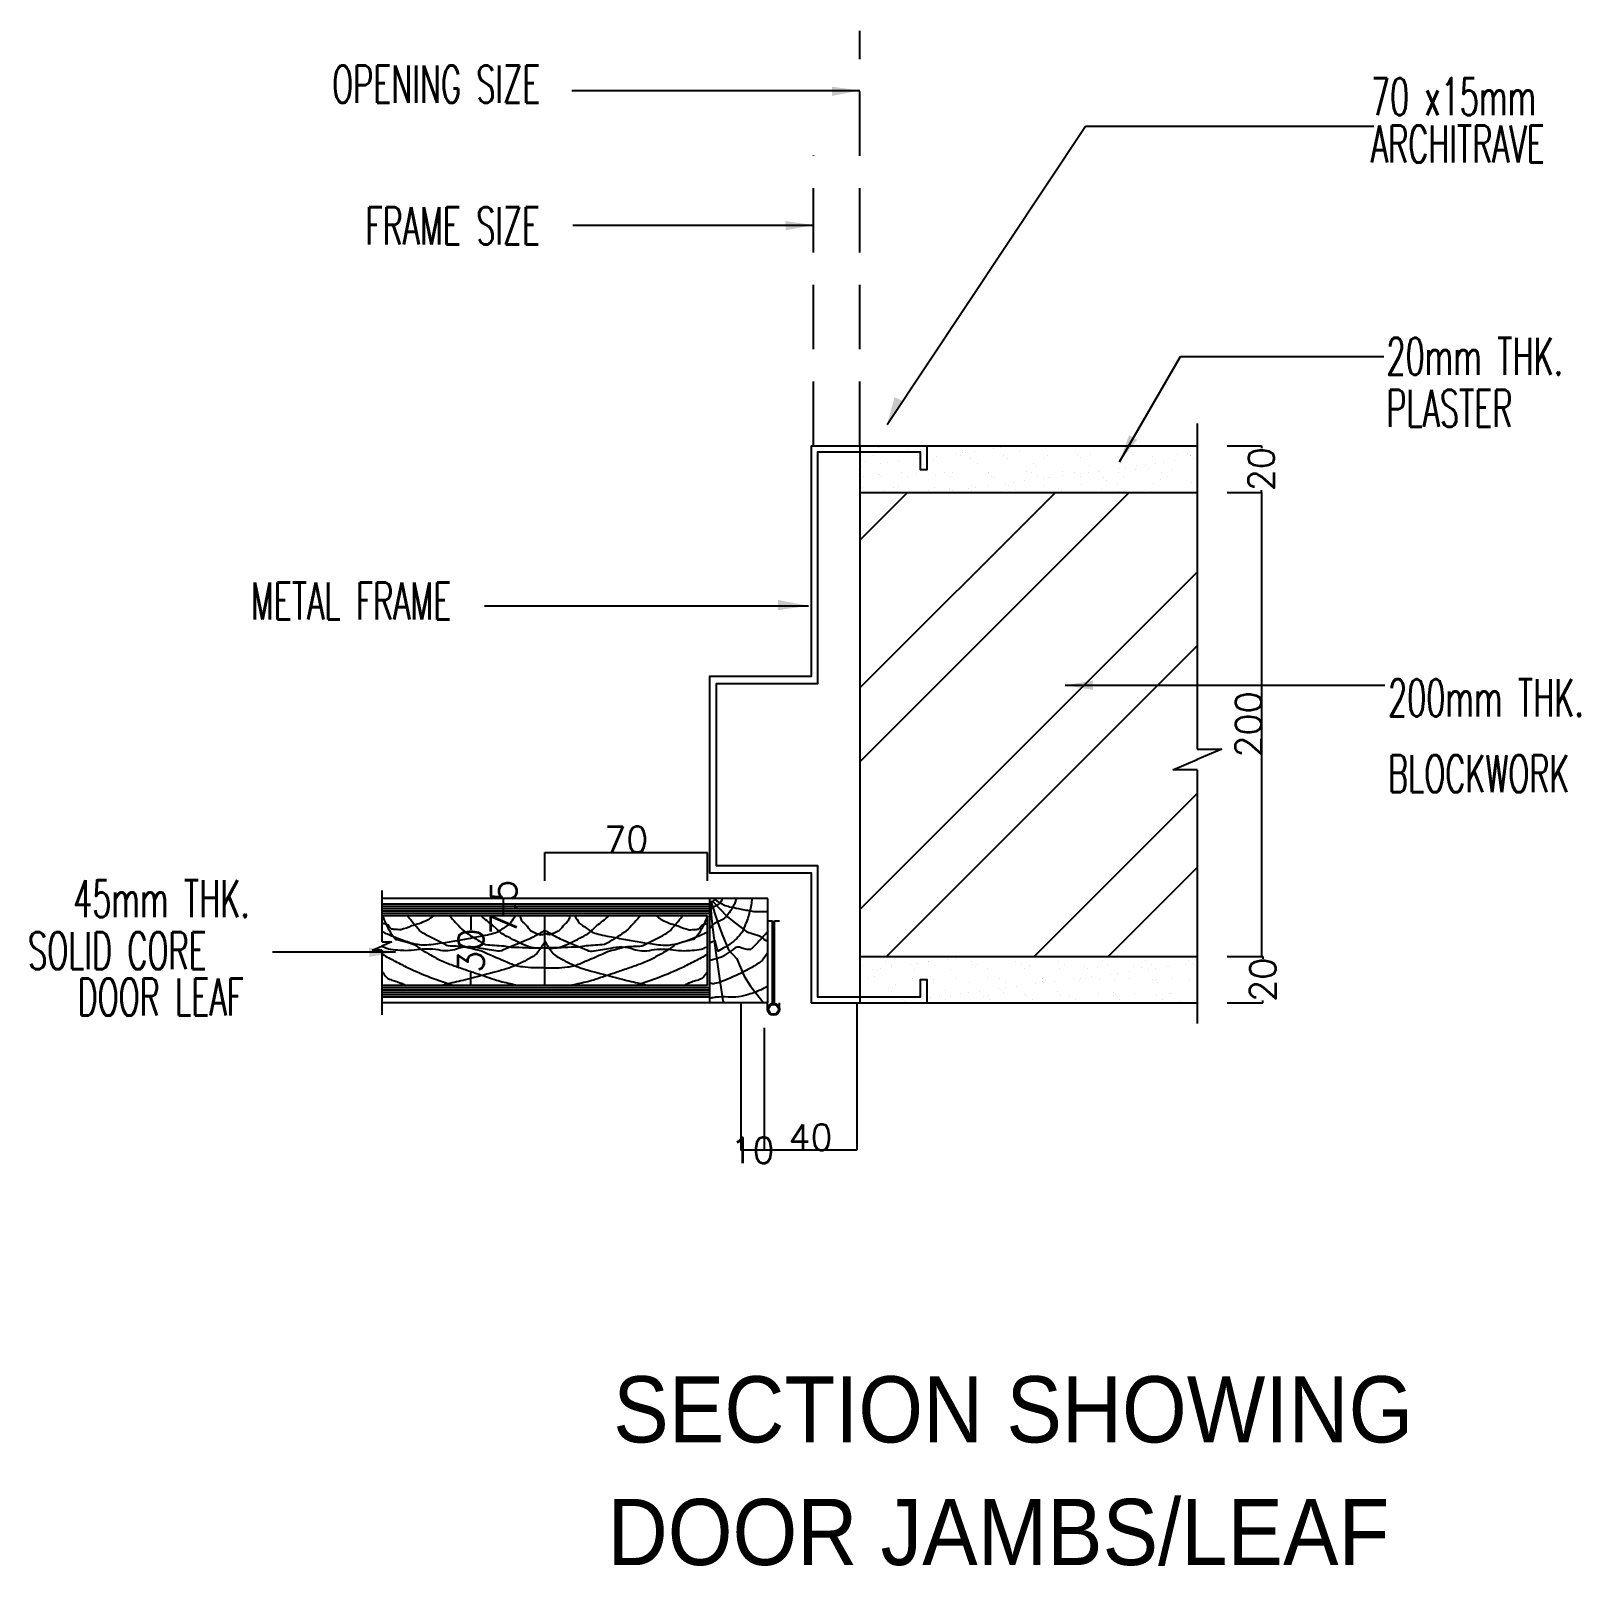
# Model space of a CAD drawing. Extents: x -1710 to 74306, y 106176 to 135285.
# Drawn here: x 67543 to 73549, y 122949 to 128903 of the extents above; entities that cross this region are included whole.
import ezdxf

# ---------------------------------------------------------------- set-up
doc = ezdxf.new("R2010")
doc.units = 0
doc.header["$LTSCALE"] = 1000
doc.header["$MEASUREMENT"] = 0
doc.header["$PDMODE"] = 34
doc.linetypes.add('HIDDEN', pattern=[0.375, 0.25, -0.125])
doc.layers.get('0').update_dxf_attribs({"linetype": 'CONTINUOUS'})
doc.layers.get('DEFPOINTS').update_dxf_attribs({"linetype": 'CONTINUOUS'})
for name, color, linetype in [('CON-MARK', 7, 'CONTINUOUS'), ('DIM', 11, 'CONTINUOUS'), ('Hatch', 11, 'CONTINUOUS'), ('HATCH-WOOD', 11, 'CONTINUOUS'), ('JAM', 6, 'CONTINUOUS'), ('TXT', 2, 'CONTINUOUS'), ('TXT1', 2, 'CONTINUOUS'), ('WALL', 2, 'CONTINUOUS')]:
    doc.layers.add(name, color=color, linetype=linetype)
doc.styles.add('ROMANS', font='ROMANS.SHX', dxfattribs={"height": 100})
doc.styles.add('TTXT', font='swisse.ttf', dxfattribs={"width": 0.6})
doc.dimstyles.new('R50', dxfattribs={"dimscale": 0, "dimtxt": 0.16, "dimasz": 0.1, "dimexe": 0.03, "dimexo": 0.03, "dimgap": 0.08, "dimtad": 1, "dimdec": 0, "dimlfac": 1000, "dimzin": 13, "dimdsep": 46, "dimtxsty": 'ROMANS', "dimblk": 'ARCHTICK', "dimcen": 0.09, "dimclrd": 4, "dimclre": 4, "dimclrt": 2, "dimadec": 0, "dimazin": 0, "dimtfac": 1, "dimtdec": 0, "dimtofl": 0, "dimtmove": 2, "dimatfit": 3, "dimldrblk": 'CLOSEDBLANK', "dimfxl": 0, "dimtolj": 1, "dimtzin": 0, "dimarcsym": 0})

# ---------------------------------------------------------------- blocks, each defined once
blk = doc.blocks.new('*X67')
at = {"color": 0, "linetype": 'Continuous'}
for p, q in [((302.09, 461.118), (302.09, 461.118)), ((302.9, 461.147), (302.9, 461.147)), ((304.452, 461.153), (304.452, 461.153)), ((304.968, 461.146), (304.968, 461.146)), ((301.728, 460.84), (301.728, 460.84)), ((301.817, 460.814), (301.817, 460.814)), ((301.995, 460.952), (301.995, 460.952)), ((302.301, 460.795), (302.301, 460.795)), ((302.513, 460.85), (302.513, 460.85)), ((302.545, 460.827), (302.545, 460.827)), ((302.719, 461.077), (302.719, 461.077)), ((302.929, 460.954), (302.929, 460.954)), ((302.953, 460.88), (302.953, 460.88)), ((303.018, 460.804), (303.018, 460.804)), ((303.109, 460.901), (303.109, 460.901)), ((303.28, 460.846), (303.28, 460.846)), ((303.353, 460.933), (303.353, 460.933)), ((303.76, 460.987), (303.76, 460.987)), ((303.863, 460.955), (303.863, 460.955)), ((303.916, 461.007), (303.916, 461.007)), ((303.919, 461.067), (303.919, 461.067)), ((303.975, 461.016), (303.975, 461.016)), ((304.091, 460.875), (304.091, 460.875)), ((304.16, 461.039), (304.16, 461.039)), ((304.568, 461.093), (304.568, 461.093)), ((304.724, 461.114), (304.724, 461.114)), ((304.798, 460.957), (304.798, 460.957)), ((304.876, 460.885), (304.876, 460.885)), ((305.138, 461.041), (305.138, 461.041)), ((305.643, 460.882), (305.643, 460.882)), ((305.732, 460.959), (305.732, 460.959)), ((306.338, 461.03), (306.338, 461.03)), ((306.393, 460.98), (306.393, 460.98)), ((306.454, 460.911), (306.454, 460.911)), ((306.666, 460.96), (306.666, 460.96)), ((307.239, 460.921), (307.239, 460.921)), ((307.556, 461.004), (307.556, 461.004)), ((307.6, 460.962), (307.6, 460.962)), ((308.006, 460.917), (308.006, 460.917)), ((308.231, 460.798), (308.231, 460.798)), ((308.474, 460.831), (308.474, 460.831)), ((308.535, 460.964), (308.535, 460.964)), ((308.757, 460.993), (308.757, 460.993)), ((308.812, 460.943), (308.812, 460.943)), ((308.817, 460.947), (308.817, 460.947)), ((308.882, 460.884), (308.882, 460.884)), ((301.738, 460.72), (301.738, 460.72)), ((301.782, 460.491), (301.782, 460.491)), ((302.108, 460.539), (302.108, 460.539)), ((302.116, 460.54), (302.116, 460.54)), ((302.145, 460.774), (302.145, 460.774)), ((302.171, 460.49), (302.171, 460.49)), ((302.59, 460.573), (302.59, 460.573)), ((302.716, 460.493), (302.716, 460.493)), ((302.919, 460.569), (302.919, 460.569)), ((303.073, 460.753), (303.073, 460.753)), ((303.334, 460.514), (303.334, 460.514)), ((303.524, 460.575), (303.524, 460.575)), ((303.65, 460.494), (303.65, 460.494)), ((303.704, 460.579), (303.704, 460.579)), ((304.236, 460.777), (304.236, 460.777)), ((304.458, 460.577), (304.458, 460.577)), ((304.471, 460.575), (304.471, 460.575)), ((304.534, 460.504), (304.534, 460.504)), ((304.585, 460.496), (304.585, 460.496)), ((304.59, 460.453), (304.59, 460.453)), ((305.282, 460.604), (305.282, 460.604)), ((305.392, 460.578), (305.392, 460.578)), ((305.436, 460.767), (305.436, 460.767)), ((305.491, 460.716), (305.491, 460.716)), ((305.519, 460.498), (305.519, 460.498)), ((305.652, 460.459), (305.652, 460.459)), ((305.752, 460.477), (305.752, 460.477)), ((305.808, 460.48), (305.808, 460.48)), ((306.052, 460.512), (306.052, 460.512)), ((306.067, 460.614), (306.067, 460.614)), ((306.327, 460.58), (306.327, 460.58)), ((306.453, 460.499), (306.453, 460.499)), ((306.459, 460.565), (306.459, 460.565)), ((306.616, 460.586), (306.616, 460.586)), ((306.654, 460.74), (306.654, 460.74)), ((306.834, 460.611), (306.834, 460.611)), ((306.859, 460.618), (306.859, 460.618)), ((306.953, 460.467), (306.953, 460.467)), ((307.261, 460.582), (307.261, 460.582)), ((307.267, 460.672), (307.267, 460.672)), ((307.387, 460.501), (307.387, 460.501)), ((307.423, 460.692), (307.423, 460.692)), ((307.645, 460.64), (307.645, 460.64)), ((307.667, 460.724), (307.667, 460.724)), ((307.855, 460.73), (307.855, 460.73)), ((307.91, 460.679), (307.91, 460.679)), ((308.074, 460.778), (308.074, 460.778)), ((308.195, 460.583), (308.195, 460.583)), ((308.322, 460.503), (308.322, 460.503)), ((308.43, 460.65), (308.43, 460.65)), ((301.747, 460.262), (301.747, 460.262)), ((302.237, 460.201), (302.237, 460.201)), ((302.432, 460.251), (302.432, 460.251)), ((302.532, 460.272), (302.532, 460.272)), ((303.172, 460.202), (303.172, 460.202)), ((303.299, 460.268), (303.299, 460.268)), ((303.385, 460.161), (303.385, 460.161)), ((303.629, 460.193), (303.629, 460.193)), ((303.633, 460.24), (303.633, 460.24)), ((303.688, 460.19), (303.688, 460.19)), ((304.037, 460.246), (304.037, 460.246)), ((304.106, 460.204), (304.106, 460.204)), ((304.11, 460.297), (304.11, 460.297)), ((304.193, 460.267), (304.193, 460.267)), ((304.437, 460.299), (304.437, 460.299)), ((304.844, 460.353), (304.844, 460.353)), ((304.851, 460.214), (304.851, 460.214)), ((304.895, 460.307), (304.895, 460.307)), ((305, 460.373), (305, 460.373)), ((305.04, 460.206), (305.04, 460.206)), ((305.244, 460.405), (305.244, 460.405)), ((305.662, 460.304), (305.662, 460.304)), ((305.974, 460.208), (305.974, 460.208)), ((306.051, 460.203), (306.051, 460.203)), ((306.473, 460.333), (306.473, 460.333)), ((306.908, 460.209), (306.908, 460.209)), ((307.008, 460.416), (307.008, 460.416)), ((307.258, 460.343), (307.258, 460.343)), ((307.269, 460.177), (307.269, 460.177)), ((307.843, 460.211), (307.843, 460.211)), ((308.025, 460.339), (308.025, 460.339)), ((308.171, 460.44), (308.171, 460.44)), ((308.47, 460.167), (308.47, 460.167)), ((308.836, 460.368), (308.836, 460.368))]:
    blk.add_line(p, q, dxfattribs=at)
blk = doc.blocks.new('*X66')
at = {"color": 0, "linetype": 'Continuous'}
for p, q in [((302.449, 450.135), (302.449, 450.135)), ((303.751, 450.111), (303.751, 450.111)), ((303.995, 450.143), (303.995, 450.143)), ((301.706, 450.019), (301.706, 450.019)), ((301.761, 449.969), (301.761, 449.969)), ((301.98, 449.878), (301.98, 449.878)), ((302.087, 449.857), (302.087, 449.857)), ((302.136, 449.898), (302.136, 449.898)), ((302.245, 450.049), (302.245, 450.049)), ((302.371, 449.969), (302.371, 449.969)), ((302.38, 449.931), (302.38, 449.931)), ((302.787, 449.984), (302.787, 449.984)), ((302.872, 449.867), (302.872, 449.867)), ((302.924, 449.993), (302.924, 449.993)), ((302.944, 450.005), (302.944, 450.005)), ((303.179, 450.051), (303.179, 450.051)), ((303.187, 450.037), (303.187, 450.037)), ((303.305, 449.97), (303.305, 449.97)), ((303.595, 450.09), (303.595, 450.09)), ((303.64, 449.863), (303.64, 449.863)), ((304.113, 450.053), (304.113, 450.053)), ((304.124, 449.982), (304.124, 449.982)), ((304.18, 449.932), (304.18, 449.932)), ((304.24, 449.972), (304.24, 449.972)), ((304.45, 449.893), (304.45, 449.893)), ((305.047, 450.054), (305.047, 450.054)), ((305.174, 449.974), (305.174, 449.974)), ((305.235, 449.903), (305.235, 449.903)), ((305.343, 449.956), (305.343, 449.956)), ((305.982, 450.056), (305.982, 450.056)), ((306.002, 449.899), (306.002, 449.899)), ((306.108, 449.975), (306.108, 449.975)), ((306.543, 449.946), (306.543, 449.946)), ((306.598, 449.895), (306.598, 449.895)), ((306.813, 449.928), (306.813, 449.928)), ((306.916, 450.058), (306.916, 450.058)), ((307.042, 449.977), (307.042, 449.977)), ((307.102, 449.775), (307.102, 449.775)), ((307.258, 449.796), (307.258, 449.796)), ((307.502, 449.828), (307.502, 449.828)), ((307.598, 449.938), (307.598, 449.938)), ((307.761, 449.919), (307.761, 449.919)), ((307.85, 450.059), (307.85, 450.059)), ((307.909, 449.882), (307.909, 449.882)), ((307.977, 449.979), (307.977, 449.979)), ((308.065, 449.902), (308.065, 449.902)), ((308.309, 449.934), (308.309, 449.934)), ((308.365, 449.934), (308.365, 449.934)), ((308.717, 449.988), (308.717, 449.988)), ((308.784, 450.061), (308.784, 450.061)), ((308.873, 450.009), (308.873, 450.009)), ((308.911, 449.98), (308.911, 449.98)), ((308.962, 449.909), (308.962, 449.909)), ((301.7, 449.56), (301.7, 449.56)), ((301.892, 449.677), (301.892, 449.677)), ((302.022, 449.729), (302.022, 449.729)), ((302.321, 449.456), (302.321, 449.456)), ((302.467, 449.557), (302.467, 449.557)), ((302.827, 449.678), (302.827, 449.678)), ((303.223, 449.719), (303.223, 449.719)), ((303.278, 449.668), (303.278, 449.668)), ((303.278, 449.586), (303.278, 449.586)), ((303.761, 449.68), (303.761, 449.68)), ((304.063, 449.596), (304.063, 449.596)), ((304.441, 449.693), (304.441, 449.693)), ((304.679, 449.456), (304.679, 449.456)), ((304.695, 449.682), (304.695, 449.682)), ((304.83, 449.592), (304.83, 449.592)), ((304.835, 449.477), (304.835, 449.477)), ((305.079, 449.509), (305.079, 449.509)), ((305.487, 449.563), (305.487, 449.563)), ((305.629, 449.684), (305.629, 449.684)), ((305.641, 449.682), (305.641, 449.682)), ((305.641, 449.621), (305.641, 449.621)), ((305.643, 449.583), (305.643, 449.583)), ((305.696, 449.632), (305.696, 449.632)), ((305.887, 449.615), (305.887, 449.615)), ((306.294, 449.669), (306.294, 449.669)), ((306.426, 449.631), (306.426, 449.631)), ((306.45, 449.69), (306.45, 449.69)), ((306.564, 449.685), (306.564, 449.685)), ((306.694, 449.722), (306.694, 449.722)), ((306.859, 449.656), (306.859, 449.656)), ((307.193, 449.628), (307.193, 449.628)), ((307.498, 449.687), (307.498, 449.687)), ((308.004, 449.657), (308.004, 449.657)), ((308.06, 449.645), (308.06, 449.645)), ((308.115, 449.595), (308.115, 449.595)), ((308.432, 449.689), (308.432, 449.689)), ((308.789, 449.667), (308.789, 449.667)), ((302.106, 449.279), (302.106, 449.279)), ((302.376, 449.405), (302.376, 449.405)), ((302.413, 449.158), (302.413, 449.158)), ((302.487, 449.298), (302.487, 449.298)), ((302.613, 449.217), (302.613, 449.217)), ((302.637, 449.166), (302.637, 449.166)), ((302.656, 449.19), (302.656, 449.19)), ((302.891, 449.289), (302.891, 449.289)), ((303.064, 449.244), (303.064, 449.244)), ((303.22, 449.264), (303.22, 449.264)), ((303.421, 449.3), (303.421, 449.3)), ((303.464, 449.296), (303.464, 449.296)), ((303.539, 449.429), (303.539, 449.429)), ((303.548, 449.219), (303.548, 449.219)), ((303.658, 449.285), (303.658, 449.285)), ((303.837, 449.156), (303.837, 449.156)), ((303.871, 449.35), (303.871, 449.35)), ((304.028, 449.371), (304.028, 449.371)), ((304.272, 449.403), (304.272, 449.403)), ((304.355, 449.301), (304.355, 449.301)), ((304.469, 449.315), (304.469, 449.315)), ((304.482, 449.221), (304.482, 449.221)), ((304.739, 449.419), (304.739, 449.419)), ((304.795, 449.368), (304.795, 449.368)), ((305.254, 449.325), (305.254, 449.325)), ((305.29, 449.303), (305.29, 449.303)), ((305.416, 449.222), (305.416, 449.222)), ((305.957, 449.392), (305.957, 449.392)), ((306.021, 449.321), (306.021, 449.321)), ((306.224, 449.305), (306.224, 449.305)), ((306.35, 449.224), (306.35, 449.224)), ((306.832, 449.35), (306.832, 449.35)), ((307.158, 449.382), (307.158, 449.382)), ((307.158, 449.306), (307.158, 449.306)), ((307.213, 449.331), (307.213, 449.331)), ((307.285, 449.226), (307.285, 449.226)), ((307.617, 449.36), (307.617, 449.36)), ((308.092, 449.308), (308.092, 449.308)), ((308.219, 449.228), (308.219, 449.228)), ((308.342, 449.162), (308.342, 449.162)), ((308.376, 449.356), (308.376, 449.356)), ((308.384, 449.356), (308.384, 449.356)), ((308.586, 449.194), (308.586, 449.194))]:
    blk.add_line(p, q, dxfattribs=at)
blk = doc.blocks.new('_ARCHTICK')
at = {"color": 0, "linetype": 'ByBlock', "const_width": 0.15}
blk.add_lwpolyline([(-0.5, -0.5), (0.5, 0.5)], dxfattribs=at)
blk = doc.blocks.new('*D114')
at = {"layer": 'DEFPOINTS', "color": 0, "linetype": 'Continuous'}
for p in [(70295.7, 125133.3), (70385.7, 125036.3), (70295.7, 124561.8)]:
    blk.add_point(p, dxfattribs=at)
at = {"layer": 'DIM', "color": 4, "linetype": 'Continuous', "lineweight": -2}
for p, q in [((70295.7, 125133.2), (70295.7, 124561.8)), ((70385.7, 125036.3), (70385.7, 124561.8)), ((70385.7, 124561.8), (70295.7, 124561.8))]:
    blk.add_line(p, q, dxfattribs=at)
at = {"layer": 'DIM', "color": 4, "linetype": 'Continuous', "lineweight": -2, "xscale": 0.1, "yscale": 0.1, "zscale": 0.1, "rotation": 180}
blk.add_blockref('_ARCHTICK', (70295.7, 124561.8), dxfattribs=at)
at = {"layer": 'DIM', "color": 4, "linetype": 'Continuous', "lineweight": -2, "xscale": 0.1, "yscale": 0.1, "zscale": 0.1}
blk.add_blockref('_ARCHTICK', (70385.7, 124561.8), dxfattribs=at)
at = {"layer": 'DIM', "color": 2, "linetype": 'Continuous', "insert": (70340.7, 124561.8), "char_height": 100, "attachment_point": 5, "style": 'ROMANS'}
blk.add_mtext('\\A1;10', dxfattribs=at)
blk = doc.blocks.new('_ClosedBlank')
at = {"color": 0, "linetype": 'ByBlock', "lineweight": -2}
for p, q in [((-1, 0), (0, 0)), ((0, 0), (-1, 0)), ((-1, 0), (-1, 0))]:
    blk.add_line(p, q, dxfattribs=at)
blk = doc.blocks.new('*D115')
at = {"layer": 'DEFPOINTS', "color": 0, "linetype": 'Continuous'}
for p in [(70745.7, 125133.3), (70385.7, 124664.9), (70385.7, 124561.8)]:
    blk.add_point(p, dxfattribs=at)
at = {"layer": 'DIM', "color": 4, "linetype": 'Continuous', "lineweight": -2}
for p, q in [((70745.7, 125133.2), (70745.7, 124561.8)), ((70385.7, 124664.9), (70385.7, 124561.8)), ((70745.7, 124561.8), (70385.7, 124561.8))]:
    blk.add_line(p, q, dxfattribs=at)
at = {"layer": 'DIM', "color": 4, "linetype": 'Continuous', "lineweight": -2, "xscale": 0.1, "yscale": 0.1, "zscale": 0.1, "rotation": 180}
blk.add_blockref('_ARCHTICK', (70385.7, 124561.8), dxfattribs=at)
at = {"layer": 'DIM', "color": 4, "linetype": 'Continuous', "lineweight": -2, "xscale": 0.1, "yscale": 0.1, "zscale": 0.1}
blk.add_blockref('_ARCHTICK', (70745.7, 124561.8), dxfattribs=at)
at = {"layer": 'DIM', "color": 2, "linetype": 'Continuous', "insert": (70565.7, 124611.9), "char_height": 100, "attachment_point": 5, "style": 'ROMANS'}
blk.add_mtext('\\A1;40', dxfattribs=at)
blk = doc.blocks.new('*D116')
at = {"layer": 'DEFPOINTS', "color": 0, "linetype": 'Continuous'}
for p in [(72181, 127293.3), (72181, 127113.3), (72313.5, 127113.3)]:
    blk.add_point(p, dxfattribs=at)
at = {"layer": 'DIM', "color": 4, "linetype": 'Continuous', "lineweight": -2}
for p, q in [((72181, 127293.3), (72313.6, 127293.3)), ((72313.5, 127293.3), (72313.5, 127284.3)), ((72181, 127113.3), (72313.6, 127113.3)), ((72313.5, 127113.3), (72313.5, 127122.2))]:
    blk.add_line(p, q, dxfattribs=at)
at = {"layer": 'DIM', "color": 4, "linetype": 'Continuous', "lineweight": -2, "xscale": 0.1, "yscale": 0.1, "zscale": 0.1}
for p, rotation in [((72313.5, 127293.3), 90), ((72313.5, 127113.3), 270)]:
    blk.add_blockref('_ARCHTICK', p, dxfattribs=dict(at, rotation=rotation))
at = {"layer": 'DIM', "color": 2, "linetype": 'Continuous', "insert": (72313.5, 127203.3), "char_height": 100, "attachment_point": 5, "rotation": 90, "style": 'ROMANS'}
blk.add_mtext('\\A1;20', dxfattribs=at)
blk = doc.blocks.new('*D117')
at = {"layer": 'DEFPOINTS', "color": 0, "linetype": 'Continuous'}
for p in [(72181, 125313.3), (72181, 125133.3), (72319.3, 125133.3)]:
    blk.add_point(p, dxfattribs=at)
at = {"layer": 'DIM', "color": 4, "linetype": 'Continuous', "lineweight": -2}
for p, q in [((72181, 125313.3), (72319.3, 125313.3)), ((72319.3, 125313.3), (72319.3, 125304.3)), ((72181, 125133.3), (72319.3, 125133.3)), ((72319.3, 125133.3), (72319.3, 125142.2))]:
    blk.add_line(p, q, dxfattribs=at)
at = {"layer": 'DIM', "color": 4, "linetype": 'Continuous', "lineweight": -2, "xscale": 0.1, "yscale": 0.1, "zscale": 0.1}
for p, rotation in [((72319.3, 125313.3), 90), ((72319.3, 125133.3), 270)]:
    blk.add_blockref('_ARCHTICK', p, dxfattribs=dict(at, rotation=rotation))
at = {"layer": 'DIM', "color": 2, "linetype": 'Continuous', "insert": (72319.3, 125223.3), "char_height": 100, "attachment_point": 5, "rotation": 90, "style": 'ROMANS'}
blk.add_mtext('\\A1;20', dxfattribs=at)
blk = doc.blocks.new('*D118')
at = {"layer": 'DEFPOINTS', "color": 0, "linetype": 'Continuous'}
for p in [(72181, 127113.3), (72181, 125313.3), (72313.5, 125313.3)]:
    blk.add_point(p, dxfattribs=at)
at = {"layer": 'DIM', "color": 4, "linetype": 'Continuous', "lineweight": -2}
for p, q in [((72181, 127113.3), (72313.6, 127113.3)), ((72313.5, 127113.3), (72313.5, 125313.3)), ((72181, 125313.3), (72313.6, 125313.3))]:
    blk.add_line(p, q, dxfattribs=at)
at = {"layer": 'DIM', "color": 4, "linetype": 'Continuous', "lineweight": -2, "xscale": 0.1, "yscale": 0.1, "zscale": 0.1}
for p, rotation in [((72313.5, 127113.3), 90), ((72313.5, 125313.3), 270)]:
    blk.add_blockref('_ARCHTICK', p, dxfattribs=dict(at, rotation=rotation))
at = {"layer": 'DIM', "color": 2, "linetype": 'Continuous', "insert": (72263.5, 126213.3), "char_height": 100, "attachment_point": 5, "rotation": 90, "style": 'ROMANS'}
blk.add_mtext('\\A1;200', dxfattribs=at)
blk = doc.blocks.new('*D119')
at = {"layer": 'DEFPOINTS', "color": 0, "linetype": 'Continuous'}
for p in [(69445.4, 125470.8), (69249.1, 125200.8), (69445.4, 125200.8)]:
    blk.add_point(p, dxfattribs=at)
at = {"layer": 'DIM', "color": 4, "linetype": 'Continuous', "lineweight": -2}
for p, q in [((69445.4, 125470.8), (69249.1, 125470.8)), ((69249.1, 125470.8), (69249.1, 125416.8)), ((69249.1, 125200.8), (69249.1, 125254.7)), ((69445.4, 125200.8), (69249.1, 125200.8))]:
    blk.add_line(p, q, dxfattribs=at)
at = {"layer": 'DIM', "color": 4, "linetype": 'Continuous', "lineweight": -2, "xscale": 0.1, "yscale": 0.1, "zscale": 0.1}
for p, rotation in [((69249.1, 125470.8), 90), ((69249.1, 125200.8), 270)]:
    blk.add_blockref('_ARCHTICK', p, dxfattribs=dict(at, rotation=rotation))
at = {"layer": 'DIM', "color": 2, "linetype": 'Continuous', "insert": (69249.1, 125335.8), "char_height": 100, "attachment_point": 5, "rotation": 90, "style": 'ROMANS'}
blk.add_mtext('\\A1;30', dxfattribs=at)
blk = doc.blocks.new('*D120')
at = {"layer": 'DEFPOINTS', "color": 0, "linetype": 'Continuous'}
for p in [(69375.6, 125538.3), (69415.1, 125538.3), (69463.8, 125470.8)]:
    blk.add_point(p, dxfattribs=at)
at = {"layer": 'DIM', "color": 4, "linetype": 'Continuous', "lineweight": -2}
for p, q in [((69415.1, 125538.3), (69375.6, 125538.3)), ((69375.6, 125470.8), (69375.6, 125538.3)), ((69463.8, 125470.8), (69375.6, 125470.8))]:
    blk.add_line(p, q, dxfattribs=at)
at = {"layer": 'DIM', "color": 4, "linetype": 'Continuous', "lineweight": -2, "xscale": 0.1, "yscale": 0.1, "zscale": 0.1}
for p, rotation in [((69375.6, 125538.3), 90), ((69375.6, 125470.8), 270)]:
    blk.add_blockref('_ARCHTICK', p, dxfattribs=dict(at, rotation=rotation))
at = {"layer": 'DIM', "color": 2, "linetype": 'Continuous', "insert": (69375.6, 125504.5), "char_height": 100, "attachment_point": 5, "rotation": 90, "style": 'ROMANS'}
blk.add_mtext('\\A1;7.5', dxfattribs=at)
blk = doc.blocks.new('*D121')
at = {"layer": 'DEFPOINTS', "color": 0, "linetype": 'Continuous'}
for p in [(70166.1, 125717.2), (69536.1, 125607.1), (70166.1, 125607.1)]:
    blk.add_point(p, dxfattribs=at)
at = {"layer": 'DIM', "color": 4, "linetype": 'Continuous', "lineweight": -2}
for p, q in [((69536.1, 125607.1), (69536.1, 125717.2)), ((69536.1, 125717.2), (70166.1, 125717.2)), ((70166.1, 125607.1), (70166.1, 125717.2))]:
    blk.add_line(p, q, dxfattribs=at)
at = {"layer": 'DIM', "color": 4, "linetype": 'Continuous', "lineweight": -2, "xscale": 0.1, "yscale": 0.1, "zscale": 0.1, "rotation": 180}
blk.add_blockref('_ARCHTICK', (69536.1, 125717.2), dxfattribs=at)
at = {"layer": 'DIM', "color": 4, "linetype": 'Continuous', "lineweight": -2, "xscale": 0.1, "yscale": 0.1, "zscale": 0.1}
blk.add_blockref('_ARCHTICK', (70166.1, 125717.2), dxfattribs=at)
at = {"layer": 'DIM', "color": 2, "linetype": 'Continuous', "insert": (69851.1, 125767.3), "char_height": 100, "attachment_point": 5, "style": 'ROMANS'}
blk.add_mtext('\\A1;70', dxfattribs=at)

msp = doc.modelspace()

# ---------------------------------------------------------------- hatches: boundary and pattern name
at = {"layer": 'Hatch', "linetype": 'Continuous'}
h = msp.add_hatch(dxfattribs=at)
h.set_pattern_fill('ANSI32', color=256, scale=1620, style=0)
h.set_pattern_definition([(45, (-23403.4, 181684.34), (-429.5674, 429.5674), []), (45, (-23117, 181684.34), (-429.5674, 429.5674), [])])
h.paths.add_polyline_path([(70756.6552, 127113.2706), (70756.6552, 125313.2706), (72065.3525, 125313.2706), (72065.3525, 126037.3644), (71970.5894, 126037.3644), (72065.3525, 126077.5414), (72160.1156, 126117.7185), (72065.3525, 126117.7185), (72065.3525, 127113.2706)])

# ---------------------------------------------------------------- linework, layer by layer
for p, q in [((69536.0742, 125200.7706), (69536.0742, 125470.7706)), ((68956.2703, 125329.7876), (68479.6762, 125329.7876))]:
    msp.add_line(p, q)
at = {"layer": 'CON-MARK', "color": 7}
for p, q in [((72065.3525, 127381.0613), (72065.3525, 126117.7185)), ((72065.3525, 126037.3644), (72065.3525, 125053.4594)), ((68903.8554, 125568.805), (68903.8554, 125369.8708)), ((68903.8554, 125337.7291), (68903.8554, 125087.4474))]:
    msp.add_line(p, q, dxfattribs=at)
at = {"layer": 'CON-MARK', "color": 7, "linetype": 'Continuous'}
for p, q in [((71970.5894, 126037.3644), (72065.3525, 126077.5414)), ((72160.1156, 126117.7185), (72065.3525, 126077.5414)), ((72065.3525, 126117.7185), (72160.1156, 126117.7185)), ((72065.3525, 126037.3644), (71970.5894, 126037.3644)), ((68865.9501, 125337.7291), (68903.8554, 125353.8)), ((68941.7607, 125369.8708), (68903.8554, 125353.8)), ((68903.8554, 125369.8708), (68941.7607, 125369.8708)), ((68903.8554, 125337.7291), (68865.9501, 125337.7291))]:
    msp.add_line(p, q, dxfattribs=at)
at = {"layer": 'DIM', "color": 4, "linetype": 'HIDDEN'}
for p, q in [((70756.6552, 127293.2706), (70756.6552, 128902.8866)), ((70576.6552, 127293.2706), (70576.6552, 128420.4602))]:
    msp.add_line(p, q, dxfattribs=at)
at = {"layer": 'DIM', "linetype": 'Continuous'}
for p, q in [((69640.5035, 128671.6494), (70756.6552, 128671.6494)), ((70862.2837, 127376.9304), (71631.8998, 128533.5859)), ((71631.8998, 128533.5859), (72749.8002, 128533.5859)), ((69644.4513, 128150.3221), (70576.6552, 128150.3221)), ((71763.3469, 127231.7566), (72000.6481, 127640.8172)), ((72000.6481, 127640.8172), (72788.9456, 127640.8172)), ((69301.3245, 126673.1485), (70558.0076, 126673.1485)), ((71552.5828, 126365.5171), (72792.1325, 126364.9495))]:
    msp.add_line(p, q, dxfattribs=at)
at = {"layer": 'DIM', "color": 2, "linetype": 'Continuous'}
msp.add_solid([(70439.7725, 126696.0819), (70438.7258, 126656.4958), (70558.0076, 126673.1485)], dxfattribs=at)
at = {"layer": 'HATCH-WOOD', "linetype": 'Continuous'}
for points in [[(70337.7624, 125538.2706, -0.010965872), (70337.2193, 125524.8778, -0.026272749), (70336.5771, 125519.317, -0.015565624), (70331.1706, 125492.4603, -0.016421724), (70324.4289, 125467.3827, -0.036805159), (70313.8672, 125440.0744, -0.030191649), (70300.1327, 125407.1228, -0.05036972), (70280.3415, 125383.5944, -0.042585076), (70252.2152, 125360.5842, -0.015655714), (70234.1471, 125349.0221, -0.010754891), (70206.9973, 125333.6054, -0.008771054), (70196.1625, 125373.5824, -0.016225376), (70175.0742, 125366.1028)], [(70222.8501, 125538.2706, -0.027808569), (70222.3208, 125534.3358, -0.05330594), (70221.7157, 125532.3505, -0.02972027), (70218.4728, 125525.8338, -0.046658768), (70215.7964, 125522.0405, -0.025463719), (70211.4827, 125517.4891, -0.042112188), (70208.5242, 125515.1108, -0.011165399), (70205.1694, 125512.9576, -0.006626298), (70199.3916, 125509.5332, -0.011169786), (70194.2351, 125506.7201, -0.006136112), (70184.6779, 125501.9275, -0.051975508), (70181.9279, 125500.9277, -0.021693187), (70175.0742, 125499.5281)], [(70277.0572, 125538.2706, -0.024112456), (70273.3879, 125523.8102, -0.046352392), (70270.4374, 125516.6192, -0.011967057), (70261.8034, 125501.0351, -0.014969967), (70254.2399, 125488.9658, -0.031175816), (70236.4499, 125465.6644, -0.083073821), (70227.919, 125458.6146, -0.022599826), (70218.4941, 125453.7118, 0.010631495), (70198.2236, 125443.7762, 0.007078742), (70188.9768, 125438.8302, 0.003396698), (70175.0742, 125421.9693)], [(70175.0742, 125526.8465, 0.01246233), (70176.4382, 125526.5515, 0.021564613), (70177.2365, 125526.4349, 0.025471604), (70180.965, 125526.2448, 0.040204542), (70183.3249, 125526.4349, 0.070166255), (70186.4127, 125527.3929, 0.063669769), (70189.4133, 125529.3082, 0.010557379), (70191.1457, 125530.8165, 0.004623793), (70194.9944, 125534.3787, 0.011371284), (70196.4226, 125535.788, 0.006686736), (70198.7631, 125538.2706)], [(70194.5138, 125533.9421, 0.035059464), (70229.4952, 125514.0353, 0.059616152), (70251.9537, 125506.3882, 0.000955663), (70286.3769, 125499.1525, 0.003008908), (70297.3281, 125496.9411, 0.002559171), (70345.6314, 125487.7457, 0.045781516), (70348.3743, 125487.494), (70374.8427, 125487.494), (70400.0742, 125487.494)], [(69103.443, 125470.7706, -0.021752513), (69085.151, 125456.995, -0.045068084), (69075.5003, 125451.5726, -0.04238173), (69019.1306, 125431.8152, -0.057426636), (68977.4274, 125417.2792, -0.019903196), (68950.455, 125418.0414, -0.054633765), (68940.7539, 125419.7788, -0.037207191), (68927.5077, 125434.194, 0.049550957), (68914.2615, 125439.6093, 0.022953596), (68911.6754, 125440.2508, 0.010746085), (68906.0742, 125441.2456)], [(69420.1559, 125470.7706, -0.052902761), (69401.8982, 125443.1161, -0.104752679), (69388.7033, 125432.6015, -0.022775554), (69349.4702, 125406.3663, -0.03791575), (69322.2651, 125398.3081, -0.005277143), (69285.9538, 125390.8862, -0.003112723), (69224.1922, 125379.3384, -0.009201511), (69103.9621, 125359.9095, -0.032147372), (69069.1741, 125357.2068, -0.050388082), (69042.7681, 125359.5213, -0.032258668), (69002.7378, 125369.8542, -0.012461623), (68962.1849, 125384.2919, -0.011893438), (68920.4822, 125401.4699, -0.012220974), (68917.0772, 125403.0687, -0.003722903), (68906.0742, 125408.6696)], [(68906.0742, 125470.7706, 0.028107822), (68936.9582, 125405.609, 0.059873158), (68958.4469, 125379.3384, -0.043858727), (69032.5624, 125358.1976, 0.041208924), (69069.1741, 125332.6502, 0.012195175), (69129.8667, 125299.2977, 0.031275232), (69154.5928, 125288.387, 0.003061529), (69202.2245, 125271.1666, 0.002903274), (69252.6657, 125253.608, 0.001905481), (69271.392, 125247.2907, 0.00046912), (69347.5755, 125221.9923, 0.022930376), (69377.4915, 125213.5895, 0.011327825), (69439.0468, 125200.7706)], [(69536.0742, 125269.0694, -0.039676182), (69448.6422, 125272.5723, -0.07117424), (69401.3576, 125285.2252, -0.002922239), (69314.5871, 125322.8781, -0.012032256), (69293.7935, 125332.6502, -0.000001169), (69223.714, 125351.3141, -0.000001348), (69160.919, 125354.0449, -0.000003983), (69141.6969, 125363.6501, -0.000001215), (69078.6653, 125395.1476, -0.064903679), (69049.8183, 125414.5897, -0.030809247), (69003.1119, 125470.7706)], [(69166.3403, 125470.7706, 0.017171721), (69213.7367, 125419.1678, 0.029727387), (69246.3376, 125395.1476, 0.016149793), (69305.1595, 125359.6268, 0.015616185), (69376.0472, 125354.71, 0.087393999), (69435.0018, 125349.9789, 0.050904221), (69536.0742, 125348.1277)], [(69536.0742, 125346.4614, -0.032974918), (69493.5558, 125346.6878, -0.070797298), (69474.1219, 125350.8831, -0.024314016), (69435.1568, 125367.4763, -0.013958983), (69369.7209, 125401.4699, -0.028961547), (69335.7617, 125432.3726, -0.021823516), (69288.4972, 125470.7706)], [(69439.4895, 125470.7706, 0.046625988), (69444.2554, 125455.4621, 0.089565372), (69448.8115, 125448.4108, 0.036029004), (69462.1393, 125436.0825, 0.022864957), (69480.4481, 125414.1173, 0.032880745), (69500.1717, 125403.5423, 0.04615803), (69515.2479, 125398.3081, 0.107197676), (69522.4611, 125398.1036, 0.05394052), (69536.0742, 125402.2108)], [(69536.0742, 125269.0694, 0.039676182), (69623.5063, 125272.5723, 0.07117424), (69670.7909, 125285.2252, 0.002922239), (69757.5614, 125322.8781, 0.012032256), (69778.355, 125332.6502, 0.000001169), (69848.4345, 125351.3141, 0.000001348), (69911.2295, 125354.0449, 0.000003983), (69930.4515, 125363.6501, 0.000001215), (69993.4832, 125395.1476, 0.064903679), (70022.3302, 125414.5897, 0.030809247), (70069.0365, 125470.7706)], [(69632.659, 125470.7706, -0.046625988), (69627.8931, 125455.4621, -0.089565372), (69623.3369, 125448.4108, -0.036029004), (69610.0092, 125436.0825, -0.022864957), (69591.7003, 125414.1173, -0.032880745), (69571.9767, 125403.5423, -0.04615803), (69556.9006, 125398.3081, -0.107197676), (69549.6874, 125398.1036, -0.05394052), (69536.0742, 125402.2108)], [(69536.0742, 125346.4614, 0.032974918), (69578.5927, 125346.6878, 0.070797298), (69598.0265, 125350.8831, 0.024314016), (69636.9917, 125367.4763, 0.013958983), (69702.4275, 125401.4699, 0.028961547), (69736.3868, 125432.3726, 0.021823516), (69783.6513, 125470.7706)], [(69905.8081, 125470.7706, -0.017171721), (69858.4118, 125419.1678, -0.029727387), (69825.8108, 125395.1476, -0.016149793), (69766.989, 125359.6268, -0.015616185), (69696.1013, 125354.71, -0.087393999), (69637.1466, 125349.9789, -0.050904221), (69536.0742, 125348.1277)], [(70166.0742, 125470.7706, -0.028107822), (70135.1903, 125405.609, -0.059873158), (70113.7016, 125379.3384, 0.043858727), (70039.5861, 125358.1976, -0.041208924), (70002.9744, 125332.6502, -0.012195175), (69942.2817, 125299.2977, -0.031275232), (69917.5557, 125288.387, -0.003061529), (69869.9239, 125271.1666, -0.002903274), (69819.4828, 125253.608, -0.001905481), (69800.7565, 125247.2907, -0.00046912), (69724.573, 125221.9923, -0.022930376), (69694.657, 125213.5895, -0.011327825), (69633.1017, 125200.7706)], [(69651.9925, 125470.7706, 0.052902761), (69670.2503, 125443.1161, 0.104752679), (69683.4452, 125432.6015, 0.022775554), (69722.6783, 125406.3663, 0.03791575), (69749.8833, 125398.3081, 0.005277143), (69786.1947, 125390.8862, 0.003112723), (69847.9563, 125379.3384, 0.009201511), (69968.1864, 125359.9095, 0.032147372), (70002.9744, 125357.2068, 0.050388082), (70029.3803, 125359.5213, 0.032258668), (70069.4107, 125369.8542, 0.012461623), (70109.9635, 125384.2919, 0.011893438), (70151.6662, 125401.4699, 0.012220974), (70155.0712, 125403.0687, 0.003722903), (70166.0742, 125408.6696)], [(69968.7055, 125470.7706, 0.021752513), (69986.9975, 125456.995, 0.045068084), (69996.6481, 125451.5726, 0.04238173), (70053.0179, 125431.8152, 0.057426636), (70094.7211, 125417.2792, 0.019903196), (70121.6935, 125418.0414, 0.054633765), (70131.3946, 125419.7788, 0.037207191), (70144.6408, 125434.194, -0.049550957), (70157.887, 125439.6093, -0.022953596), (70160.473, 125440.2508, -0.010746085), (70166.0742, 125441.2456)], [(69536.0742, 125414.6235, -0.012524412), (69490.2719, 125388.4752, -0.023236434), (69464.6308, 125376.1765, -0.003529744), (69390.8035, 125345.5089, -0.012343329), (69373.8202, 125338.6175, -0.191330505), (69345.9413, 125335.1228, -0.0035291), (69281.1392, 125345.2394, 0.171786234), (69193.1601, 125341.1012, -0.022386013), (69160.919, 125335.812, -0.099135047), (69121.3737, 125338.9739, 0.046895347), (69081.8284, 125342.1357, 0.02998917), (69039.119, 125338.9739, -0.03537114), (68996.4097, 125335.812, -0.024525579), (68965.6985, 125337.2213, -0.020905379), (68929.9734, 125342.1357, -0.048080419), (68922.9443, 125344.1159, -0.019060834), (68906.0742, 125351.4241)], [(69536.0742, 125414.6235, 0.012524412), (69581.8765, 125388.4752, 0.023236434), (69607.5177, 125376.1765, 0.003529744), (69681.345, 125345.5089, 0.012343329), (69698.3283, 125338.6175, 0.191330505), (69726.2072, 125335.1228, 0.0035291), (69791.0093, 125345.2394, -0.171786234), (69878.9884, 125341.1012, 0.022386013), (69911.2295, 125335.812, 0.099135047), (69950.7748, 125338.9739, -0.046895347), (69990.3201, 125342.1357, -0.02998917), (70033.0294, 125338.9739, 0.03537114), (70075.7387, 125335.812, 0.024525579), (70106.45, 125337.2213, 0.020905379), (70142.1751, 125342.1357, 0.048080419), (70149.2042, 125344.1159, 0.019060834), (70166.0742, 125351.4241)], [(70400.0742, 125412.4287, -0.005995575), (70392.5354, 125402.2647, -0.018759834), (70389.9674, 125399.1386, -0.015128187), (70350.6513, 125357.3947, -0.040253633), (70335.1401, 125342.3832, -0.178464279), (70318.5715, 125340.5637, -0.000399562), (70299.2736, 125345.1942, 0.404096452), (70265.8921, 125340.9423, -0.000158128), (70234.9384, 125319.4372, -0.065808801), (70214.8221, 125309.0806, -0.035973019), (70175.0742, 125297.9899)], [(69536.0742, 125372.3613, -0.045001783), (69508.3738, 125329.7407, -0.094200935), (69489.9393, 125313.6804, -0.02507708), (69424.0545, 125279.4899, -0.039020715), (69379.2121, 125263.0936, -0.003025066), (69334.5669, 125250.9062, -0.001385316), (69236.8465, 125225.1541, -0.005986903), (69201.6203, 125216.4244, -0.003093452), (69133.1517, 125200.7706)], [(69536.0742, 125372.3613, 0.045001783), (69563.7747, 125329.7407, 0.094200935), (69582.2091, 125313.6804, 0.02507708), (69648.0939, 125279.4899, 0.039020715), (69692.9363, 125263.0936, 0.003025066), (69737.5816, 125250.9062, 0.001385316), (69835.302, 125225.1541, 0.005986903), (69870.5281, 125216.4244, 0.003093452), (69938.9967, 125200.7706)], [(68906.0742, 125321.6749, 0.010350477), (68955.4466, 125294.5127, 0.010350477), (69005.9009, 125269.4173, 0.0173897), (69092.8589, 125232.0271, 0.0173897), (69182.2051, 125200.7706)], [(70166.0742, 125321.6749, -0.010350477), (70116.7018, 125294.5127, -0.010350477), (70066.2476, 125269.4173, -0.0173897), (69979.2896, 125232.0271, -0.0173897), (69889.9434, 125200.7706)], [(70400.0742, 125328.3495, -0.031406055), (70378.8748, 125299.5517, -0.072583545), (70367.2803, 125289.2066, -0.019194466), (70328.0478, 125265.4104, -0.017104136), (70282.2033, 125241.9712, -0.018223192), (70220.9208, 125215.9182, -0.042342932), (70193.3452, 125207.9617, -0.058051102), (70189.4061, 125207.6447, -0.015920941), (70175.0742, 125208.6138)], [(68906.0742, 125253.89, 0.061372733), (68921.3799, 125233.0218, 0.113290065), (68933.1365, 125225.1541, 0.021289964), (68952.1188, 125218.8304, -0.019097503), (68971.1012, 125212.5067, -0.014559374), (68982.0691, 125208.0126, -0.010110132), (68997.5238, 125200.7706)], [(70166.0742, 125253.89, -0.061372733), (70150.7686, 125233.0218, -0.113290065), (70139.012, 125225.1541, -0.021289964), (70120.0296, 125218.8304, 0.019097503), (70101.0473, 125212.5067, 0.014559374), (70090.0793, 125208.0126, 0.010110132), (70074.6247, 125200.7706)], [(70400.0742, 125198.9067, -0.010725117), (70386.4355, 125190.3256, -0.025786954), (70380.5145, 125187.1782, -0.03188511), (70325.152, 125165.4966, -0.047346536), (70285.9845, 125156.9475, -0.045291977), (70246.3581, 125155.7681, 0.037900449), (70199.017, 125155.0581, 0.016950611), (70191.6706, 125154.1375, 0.007446678), (70175.0742, 125151.2296)]]:
    msp.add_lwpolyline(points, format="xyb", dxfattribs=at)
for points in [[(70176.1168, 125526.648), (70182.0016, 125461.0422), (70187.6734, 125404.8068), (70197.1264, 125336.442), (70214.1418, 125219.2982), (70225.4854, 125141.8322), (70232.9101, 125133.2706)], [(70178.9492, 125526.4349), (70204.6888, 125447.8163), (70223.5948, 125399.1386), (70248.1725, 125338.6773), (70280.3127, 125304.3219), (70308.6717, 125236.3029), (70333.2495, 125198.5146), (70371.0615, 125149.3899), (70383.0433, 125133.2706)], [(70185.5242, 125527.4728), (70242.5008, 125468.5999), (70268.9692, 125445.9269), (70318.1247, 125408.5857), (70367.2803, 125393.4704), (70376.7333, 125387.8021), (70384.2957, 125380.2445), (70400.0742, 125370.7832)]]:
    msp.add_lwpolyline(points, dxfattribs=at)
at = {"layer": 'JAM', "color": 2}
for p, q in [((70175.0742, 125538.2706), (68903.8554, 125538.2706)), ((70175.0742, 125133.2706), (68903.8554, 125133.2706))]:
    msp.add_line(p, q, dxfattribs=at)
at = {"layer": 'JAM'}
for p, q in [((70175.0742, 125133.2706), (70175.0742, 125538.2706)), ((70400.0742, 125538.2706), (70175.0742, 125538.2706)), ((70400.0742, 125133.2706), (70400.0742, 125538.2706)), ((70166.0742, 125470.7706), (68903.8554, 125470.7706)), ((70166.0742, 125200.7706), (70166.0742, 125470.7706)), ((70166.0742, 125200.7706), (68903.8554, 125200.7706)), ((70400.0742, 125133.2706), (70175.0742, 125133.2706))]:
    msp.add_line(p, q, dxfattribs=at)
at = {"layer": 'JAM', "color": 11}
for p, q in [((70175.0742, 125515.7706), (68903.8554, 125515.7706)), ((70175.0742, 125506.7706), (68903.8554, 125506.7706)), ((70175.0742, 125497.7706), (68903.8554, 125497.7706)), ((70175.0742, 125488.7706), (68903.8554, 125488.7706)), ((70175.0742, 125479.7706), (68903.8554, 125479.7706)), ((70175.0742, 125191.7706), (68903.8554, 125191.7706)), ((70175.0742, 125182.7706), (68903.8554, 125182.7706)), ((70175.0742, 125173.7706), (68903.8554, 125173.7706)), ((70175.0742, 125164.7706), (68903.8554, 125164.7706)), ((70175.0742, 125155.7706), (68903.8554, 125155.7706))]:
    msp.add_line(p, q, dxfattribs=at)
at = {"layer": 'JAM', "color": 2, "linetype": 'Continuous'}
for p, q in [((70400.0742, 125451.4864), (70418.605, 125451.4864)), ((70418.605, 125131.8541), (70418.605, 125451.4864)), ((70425.805, 125131.8541), (70425.805, 125451.4864)), ((70425.805, 125451.4864), (70445.0742, 125451.4864)), ((70398.805, 125108.4541), (70398.805, 125133.2706)), ((70445.605, 125108.4541), (70445.605, 125133.2706))]:
    msp.add_line(p, q, dxfattribs=at)
at = {"layer": 'JAM'}
msp.add_lwpolyline([(70567.5039, 125133.2706), (71017.5039, 125133.2706), (71017.5039, 125223.2706), (70990.5039, 125223.2706), (70990.5039, 125154.8706), (70594.5039, 125154.8706), (70594.5039, 125664.2669), (70200.7604, 125664.2669), (70200.7604, 126371.5699), (70594.5039, 126371.5699), (70594.5039, 127271.0285), (70990.5039, 127271.0285), (70990.5039, 127202.6285), (71017.5039, 127202.6285), (71017.5039, 127292.6285), (70567.5039, 127292.6285), (70567.5039, 126398.5699), (70173.7604, 126398.5699), (70173.7604, 125637.2669), (70567.5039, 125637.2669)], close=True, dxfattribs=at)
at = {"layer": 'JAM', "color": 2, "linetype": 'Continuous'}
msp.add_circle((70422.205, 125108.4541), 23.4, dxfattribs=at)
at = {"layer": 'JAM', "color": 11, "linetype": 'Continuous'}
msp.add_circle((70422.205, 125108.4541), 18.9, dxfattribs=at)
at = {"layer": 'TXT1', "color": 2}
for points in [[(70649.1292, 128651.0056), (70648.2461, 128686.9947), (70756.6552, 128671.6494)], [(70469.1292, 128129.6783), (70468.2461, 128165.6675), (70576.6552, 128150.3221)], [(70891.5262, 127482.4429), (70924.1658, 127467.2555), (70862.2837, 127376.9304)], [(71800.5163, 127334.7442), (71831.9085, 127317.1223), (71763.3469, 127231.7566)], [(71660.6596, 126383.0497), (71660.5039, 126347.0501), (71552.5828, 126365.5171)], [(68854.7953, 125311.5033), (68853.9122, 125347.4925), (68962.3212, 125332.1471)]]:
    msp.add_solid(points, dxfattribs=at)
at = {"layer": 'WALL', "linetype": 'Continuous'}
for p, q in [((70756.6552, 127293.2706), (72065.3525, 127293.2706)), ((70756.6552, 127113.2706), (72065.3525, 127113.2706)), ((70756.6552, 125313.2706), (72065.3525, 125313.2706)), ((70756.6552, 125133.2706), (72065.3525, 125133.2706))]:
    msp.add_line(p, q, dxfattribs=at)
at = {"layer": 'WALL'}
msp.add_line((70756.6552, 127293.2706), (70756.6552, 125133.2706), dxfattribs=at)

# ---------------------------------------------------------------- block references
at = {"layer": 'Hatch', "color": 2, "linetype": 'Continuous', "xscale": 180.0000000000582, "yscale": 180.0000000000582, "zscale": 180}
for name in ['*X67', '*X66']:
    msp.add_blockref(name, (16451.3035, 44285.5554), dxfattribs=at)

# ---------------------------------------------------------------- texts
at = {"layer": 'TXT', "color": 2, "style": 'ROMANS', "width": 0.6}
for s, p in [('OPENING SIZE', (68710.9285, 128624.4826)), ('70 x15mm ', (72738.604, 128575.9758)), ('ARCHITRAVE', (72738.604, 128392.6014)), ('FRAME SIZE', (68840.0811, 128075.3117)), ('20mm THK.', (72798.6196, 127568.9144)), ('PLASTER', (72798.6196, 127367.6413)), ('METAL FRAME', (68395.8764, 126619.6904)), ('200mm THK.', (72804.8161, 126244.3841)), ('BLOCKWORK', (72804.8161, 125950.1727)), ('45mm THK.', (67706.9521, 125465.1505)), ('SOLID CORE', (67532.1192, 125263.7801)), ('DOOR LEAF', (67724.1489, 125083.9484))]:
    msp.add_text(s, height=144, dxfattribs=at).set_placement(p)
at = {"layer": 'TXT1', "color": 6, "style": 'TTXT', "width": 0.9}
for s, p in [('SECTION SHOWING ', (69800.575, 123428.5299)), (' DOOR JAMBS/LEAF ', (69689.4025, 122952.8068))]:
    msp.add_text(s, height=256.7565, dxfattribs=at).set_placement(p)

# ---------------------------------------------------------------- dimensions: what is measured, and where the dimension line sits
at = {"layer": 'DIM', "linetype": 'Continuous'}
for base, p1, p2, text, picture, middle in [((72313.5356, 127113.2706), (72180.9661, 127293.2706), (72180.9661, 127113.2706), '20', '*D116', (72313.5356, 127203.2706)), ((69375.606, 125538.2706), (69463.8428, 125470.7706), (69415.1166, 125538.2706), '7.5', '*D120', (69375.606, 125504.5206)), ((69249.0917, 125200.7706), (69445.4393, 125470.7706), (69445.4393, 125200.7706), '30', '*D119', (69249.0917, 125335.7706)), ((72319.2508, 125133.2706), (72180.9661, 125313.2706), (72180.9661, 125133.2706), '20', '*D117', (72319.2508, 125223.2706))]:
    dim = msp.add_linear_dim(base=base, p1=p1, p2=p2, angle=90, text=text, dimstyle='R50', override={"dimscale": 1, "dimtxt": 0.08}, dxfattribs=at)
    dim.commit()
    dim.dimension.update_dxf_attribs({"geometry": picture, "text_midpoint": middle, "dimtype": 160})
dim = msp.add_linear_dim(base=(72313.5356, 125313.2706), p1=(72180.9661, 127113.2706), p2=(72180.9661, 125313.2706), angle=90, text='200', dimstyle='R50', override={"dimscale": 1, "dimtxt": 0.08}, dxfattribs=at)
dim.commit()
dim.dimension.update_dxf_attribs({"geometry": '*D118', "text_midpoint": (72263.4556, 126213.2706)})
for base, p1, p2, text, picture, middle in [((70166.0742, 125717.1818), (69536.0742, 125607.0967), (70166.0742, 125607.0967), '70', '*D121', (69851.0742, 125767.2618)), ((70385.7434, 124561.8153), (70745.7434, 125133.2706), (70385.7434, 124664.9481), '40', '*D115', (70565.7434, 124611.8953))]:
    dim = msp.add_linear_dim(base=base, p1=p1, p2=p2, text=text, dimstyle='R50', override={"dimscale": 1, "dimtxt": 0.08}, dxfattribs=at)
    dim.commit()
    dim.dimension.update_dxf_attribs({"geometry": picture, "text_midpoint": middle})
dim = msp.add_linear_dim(base=(70295.7434, 124561.8153), p1=(70385.7434, 125036.3432), p2=(70295.7434, 125133.2706), text='10', dimstyle='R50', override={"dimscale": 1, "dimtxt": 0.08}, dxfattribs=at)
dim.commit()
dim.dimension.update_dxf_attribs({"geometry": '*D114', "text_midpoint": (70340.7434, 124561.8153), "dimtype": 160})

doc.saveas('drawing.dxf')
